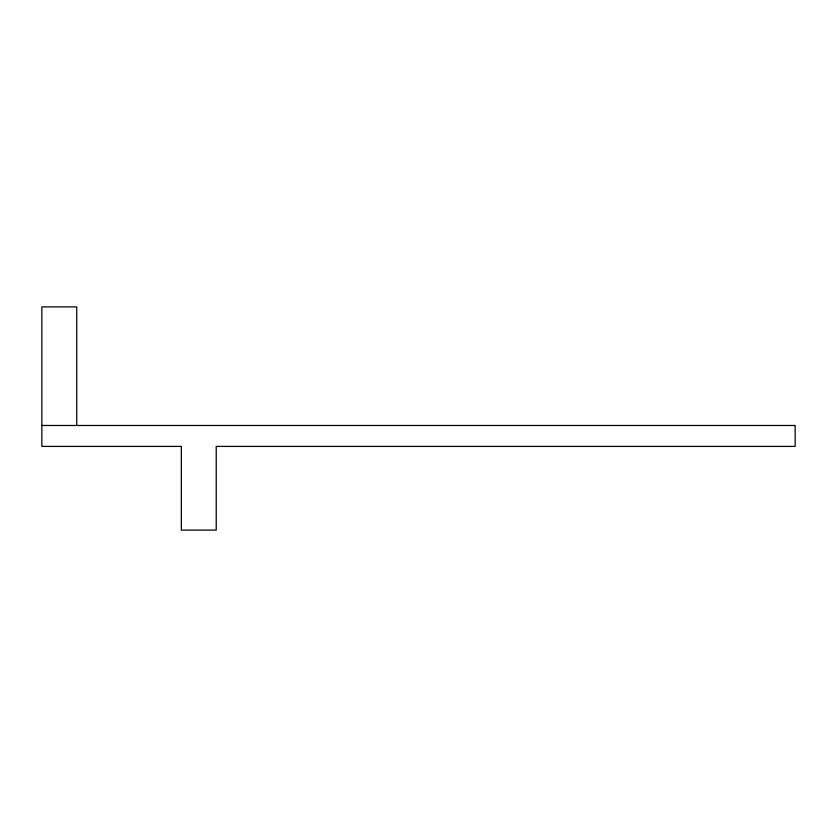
<?xml version="1.0" encoding="UTF-8"?>
<svg xmlns="http://www.w3.org/2000/svg" width="837" height="837" viewBox="0 0 837 837"><rect width="100%" height="100%" fill="white"/><g stroke="black" fill="none" stroke-linecap="round" stroke-linejoin="round"><path stroke-width="1.26" d="M41.85 425.478L795.15 425.478L795.15 446.403L216.228 446.403L216.228 530.103L181.347 530.103L181.347 446.403L41.85 446.403L41.85 306.897L76.722 306.897L76.722 425.478"/></g></svg>
